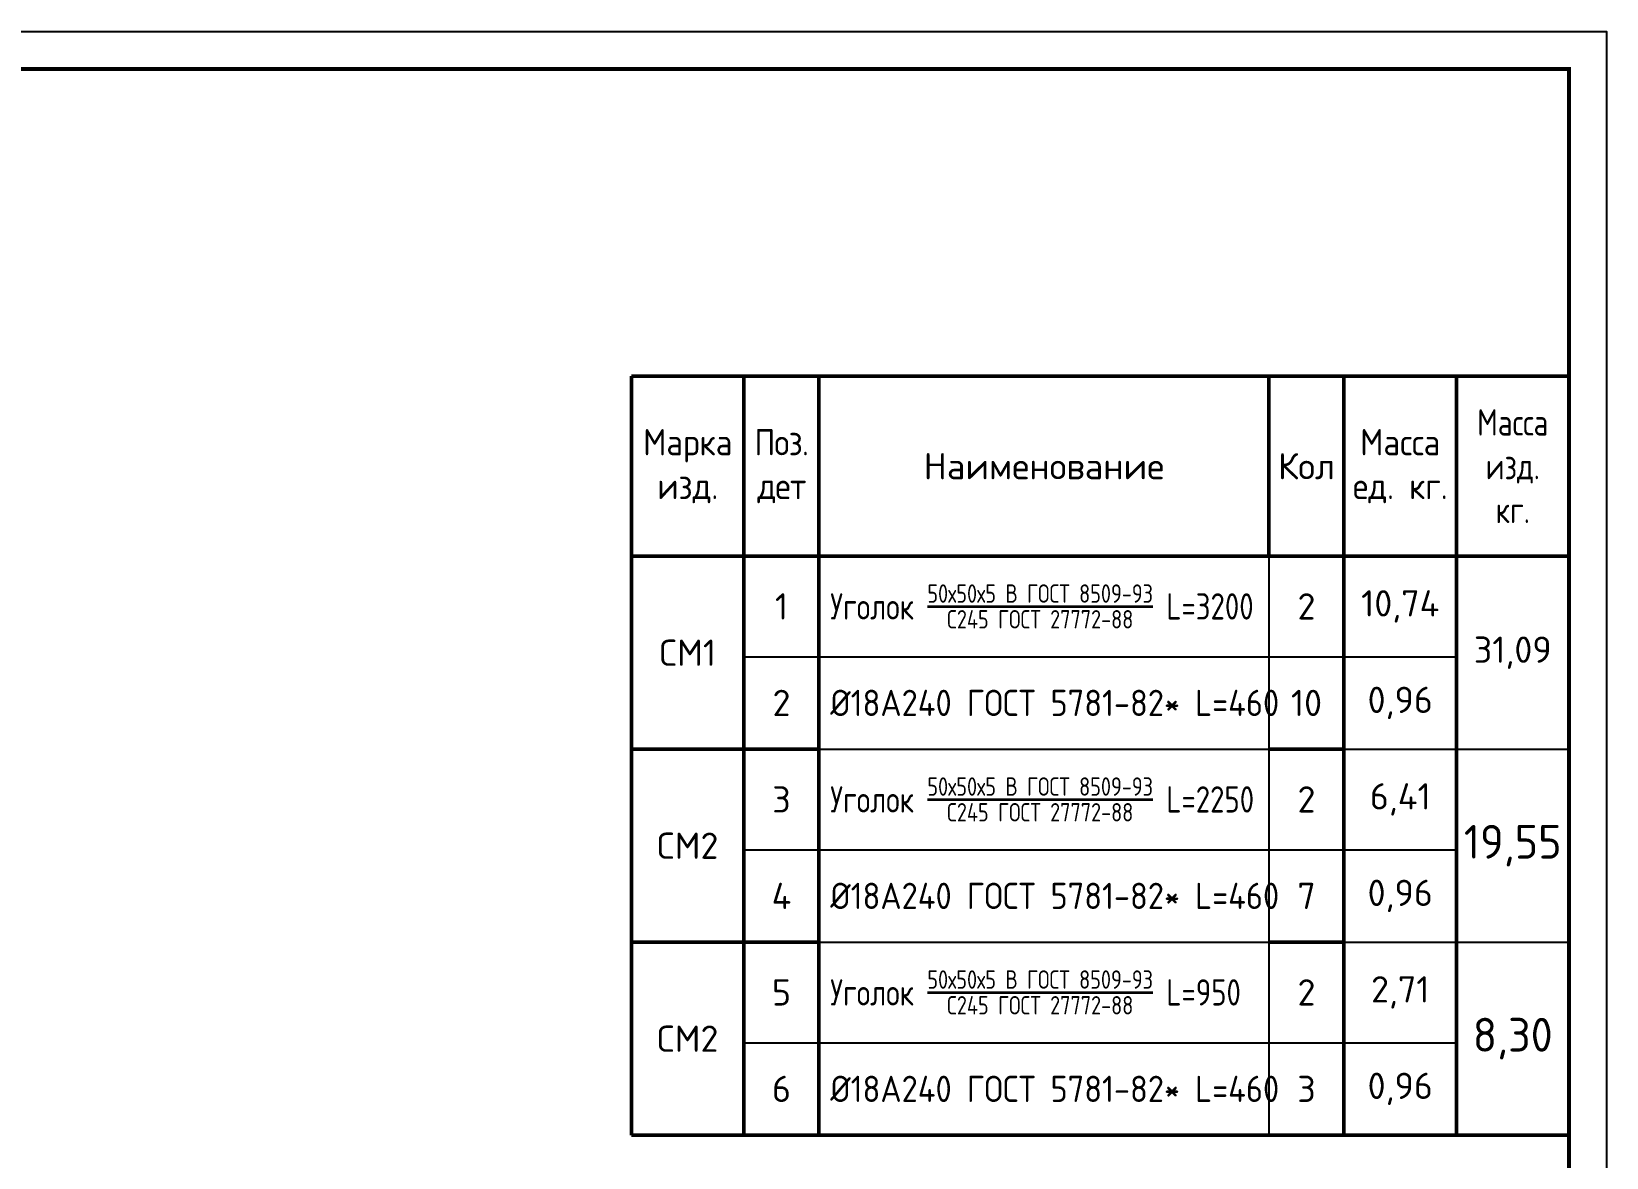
# Model space of a CAD drawing. Header units: millimetres. Extents: x 1601 to 14530, y 1157 to 12625.
# Drawn here: x 8524.4 to 8734.4, y 2292.8 to 2442.9 of the extents above; entities that cross this region are included whole.
import ezdxf
from ezdxf.enums import TextEntityAlignment as Align

# ---------------------------------------------------------------- set-up
doc = ezdxf.new("R2010")
doc.units = ezdxf.units.MM
doc.layers.add('таблица', color=250, linetype='Continuous', lineweight=35)
doc.styles.add('-ISOCPEUR-', font='isocpeur.TTF')
doc.styles.add('GOST', font='GOST Common.ttf')
doc.styles.get("Standard").update_dxf_attribs({"font": 'GOST Common.ttf'})

# ---------------------------------------------------------------- blocks, each defined once
blk = doc.blocks.new('*U372')
blk.add_lwpolyline([(0, 0), (420, 0), (420, -297), (0, -297)], close=True)
at = {"const_width": 0.5}
blk.add_lwpolyline([(20, -5), (415, -5), (415, -292), (20, -292)], close=True, dxfattribs=at)
at = {"style": 'GOST'}
blk.add_attdef('РАЗРАБОТАЛ', text='', height=2.5, dxfattribs=at).set_placement((250.5, -264.22), align=Align.MIDDLE_LEFT)
blk.add_attdef('ПРОВЕРИЛ', (250.75, -270.73), '', height=2.5, dxfattribs=at)
at = {"style": 'GOST', "flags": 8}
for tag, p in [('ЛИСТ', (387.6, -271.87)), ('ЛИСТОВ', (405.3, -271.86)), ('ФОРМАТ', (380.97, -294.75))]:
    blk.add_attdef(tag, text='', height=3, dxfattribs=at).set_placement(p, align=Align.MIDDLE_CENTER)
blk.add_attdef('ИМЯ_ЧЕРТЕЖА_001', (321.53, -284.99), '', height=3, dxfattribs=at)
blk = doc.blocks.new('*T490')
at = {"layer": 'таблица', "color": 0, "lineweight": 50, "transparency": 16777216}
for p, q in [((0, 0), (125, 0)), ((0, 0), (0, -101.16)), ((15, 0), (15, -101.16)), ((25, 0), (25, -37.39)), ((85, 0), (85, -24)), ((95, 0), (95, -101.16)), ((110, 0), (110, -24)), ((125, 0), (125, -24)), ((0, -24), (125, -24)), ((0, -49.72), (25, -49.72)), ((25, -49.72), (25, -63.11)), ((85, -49.72), (95, -49.72)), ((0, -75.44), (25, -75.44)), ((25, -75.44), (25, -88.83)), ((85, -75.44), (95, -75.44)), ((0, -101.16), (25, -101.16)), ((85, -101.16), (95, -101.16))]:
    blk.add_line(p, q, dxfattribs=at)
at = {"layer": 'таблица', "color": 0, "linetype": 'ByBlock', "lineweight": -2, "transparency": 16777216}
blk.add_line((85, -24), (85, -101.16), dxfattribs=at)
at = {"layer": 'таблица', "color": 0, "linetype": 'ByBlock', "lineweight": 50, "transparency": 16777216}
for p, q in [((110, -24), (110, -101.16)), ((125, -24), (125, -101.16)), ((25, -37.39), (25, -49.72)), ((25, -63.11), (25, -75.44)), ((25, -88.83), (25, -101.16)), ((25, -101.16), (85, -101.16)), ((95, -101.16), (125, -101.16))]:
    blk.add_line(p, q, dxfattribs=at)
at = {"layer": 'таблица', "color": 0, "lineweight": 25, "transparency": 16777216}
for p, q in [((15, -37.39), (25, -37.39)), ((85, -37.39), (95, -37.39)), ((15, -63.11), (25, -63.11)), ((85, -63.11), (95, -63.11)), ((15, -88.83), (25, -88.83)), ((85, -88.83), (95, -88.83))]:
    blk.add_line(p, q, dxfattribs=at)
at = {"layer": 'таблица', "color": 0, "linetype": 'ByBlock', "lineweight": 25, "transparency": 16777216}
for p, q in [((25, -37.39), (85, -37.39)), ((95, -37.39), (110, -37.39)), ((25, -49.72), (85, -49.72)), ((95, -49.72), (125, -49.72)), ((25, -63.11), (85, -63.11)), ((95, -63.11), (110, -63.11)), ((25, -75.44), (85, -75.44)), ((95, -75.44), (125, -75.44)), ((25, -88.83), (85, -88.83)), ((95, -88.83), (110, -88.83))]:
    blk.add_line(p, q, dxfattribs=at)
at = {"layer": 'таблица', "color": 7, "transparency": 16777216, "char_height": 3.5, "attachment_point": 5, "style": '-ISOCPEUR-'}
for s, insert, width in [('{\\W0.8;Масса изд. кг.}', (117.5, -12), 13), ('{\\W0.9;Марка изд.}', (7.5, -12), 12), ('{\\W0.9;\\T0.95;Поз. дет}', (20, -12), 7), ('{\\W0.9;Масса ед. кг.}', (102.5, -12), 13), ('Кол', (90, -12), 8)]:
    blk.add_mtext(s, dxfattribs=dict(at, insert=insert, width=width))
at = {"layer": 'таблица', "color": 0, "transparency": 16777216, "char_height": 3.5, "style": '-ISOCPEUR-'}
for s, insert, width, attachment_point in [('Наименование', (55, -12), 57, 5), ('1', (20, -30.69), 8, 5), ('\\A1;{\\W0.8;Уголок \\H0.7x;\\S50х50х5 В ГОСТ 8509-93/С245 ГОСТ 27772-88;\\H1.42857x; L=3200}', (26.5, -30.69), 57, 4), ('2', (90, -30.69), 9.2, 5), ('10,74', (102.5, -30.69), 12, 5), ('СМ1', (7.5, -36.86), 13, 5), ('31,09', (117.5, -36.86), 12, 5), ('2', (20, -43.55), 8, 5), ('{\\W0.9;%%C18А240 ГОСТ 5781-82* L=460}', (26.5, -43.55), 57, 4), ('10', (90, -43.55), 9.2, 5), ('0,96', (102.5, -43.55), 12, 5), ('\\A1;{\\W0.8;Уголок \\H0.7x;\\S50х50х5 В ГОСТ 8509-93/С245 ГОСТ 27772-88;\\H1.42857x; L=2250}', (26.5, -56.41), 57, 4), ('6,41', (102.5, -56.41), 12, 5), ('3', (20, -56.41), 8, 5), ('2', (90, -56.41), 9.2, 5), ('СМ2', (7.5, -62.58), 13, 5), ('0,96', (102.5, -69.27), 12, 5), ('4', (20, -69.27), 8, 5), ('{\\W0.9;%%C18А240 ГОСТ 5781-82* L=460}', (26.5, -69.27), 57, 4), ('7', (90, -69.27), 9.2, 5), ('\\A1;{\\W0.8;Уголок \\H0.7x;\\S50х50х5 В ГОСТ 8509-93/С245 ГОСТ 27772-88;\\H1.42857x; L=950}', (26.5, -82.13), 57, 4), ('5', (20, -82.13), 8, 5), ('2', (90, -82.13), 9.2, 5), ('2,71', (102.5, -82.13), 12, 5), ('СМ2', (7.5, -88.3), 13, 5), ('6', (20, -94.99), 8, 5), ('{\\W0.9;%%C18А240 ГОСТ 5781-82* L=460}', (26.5, -94.99), 57, 4), ('3', (90, -94.99), 9.2, 5), ('0,96', (102.5, -94.99), 12, 5)]:
    blk.add_mtext(s, dxfattribs=dict(at, insert=insert, width=width, attachment_point=attachment_point))
at = {"layer": 'таблица', "color": 0, "transparency": 16777216, "char_height": 4.5, "width": 12, "attachment_point": 5}
for s, insert in [('19,55', (117.5, -62.58)), ('8,30', (117.5, -88.3))]:
    blk.add_mtext(s, dxfattribs=dict(at, insert=insert))

msp = doc.modelspace()

# ---------------------------------------------------------------- block references
for name, p in [('*U372', (8314.3562, 2442.8995)), ('*T490', (8604.3562, 2396.9711))]:
    msp.add_blockref(name, p)

doc.saveas('drawing.dxf')
